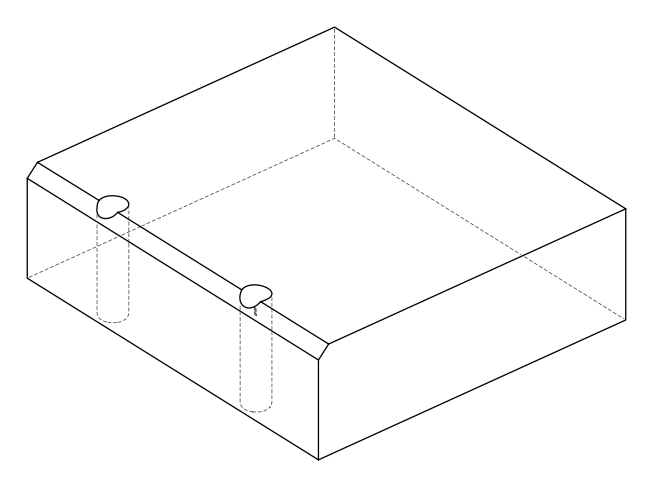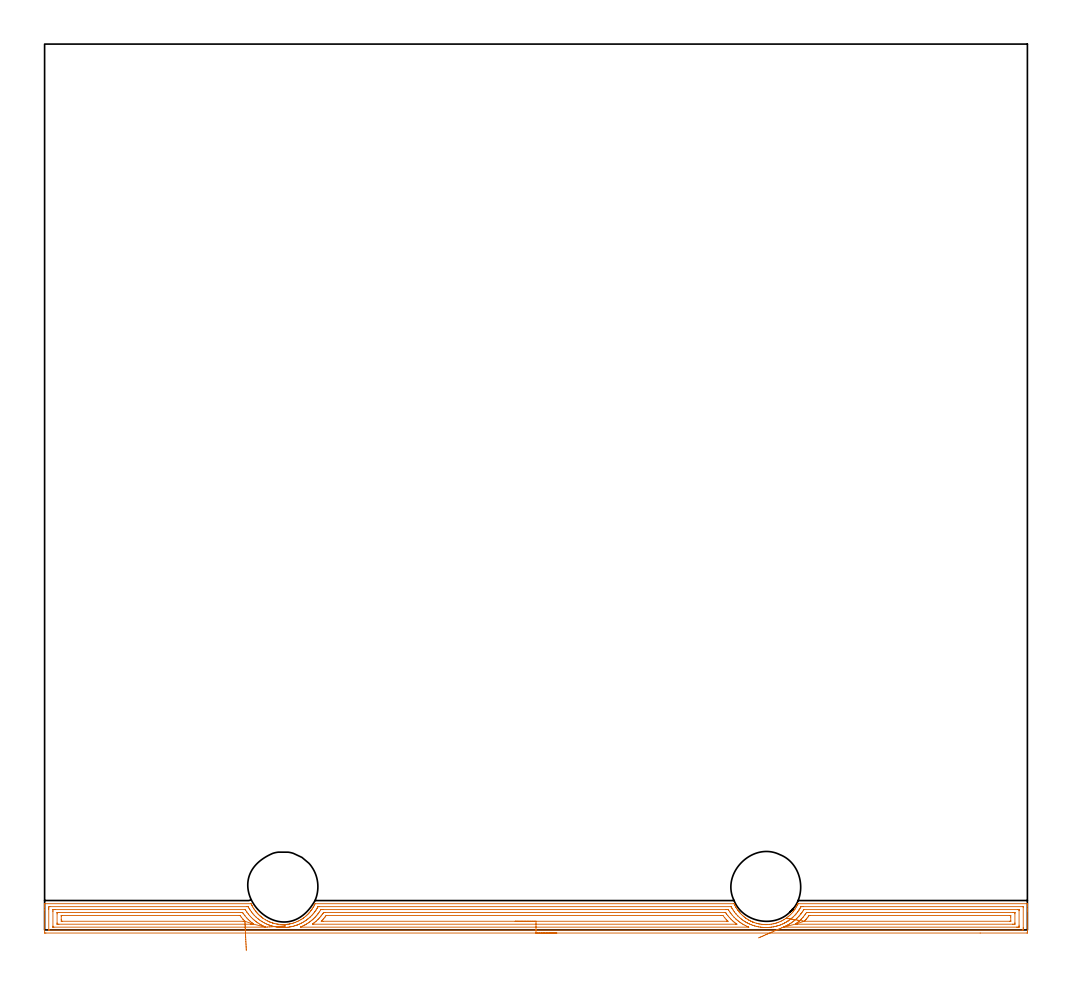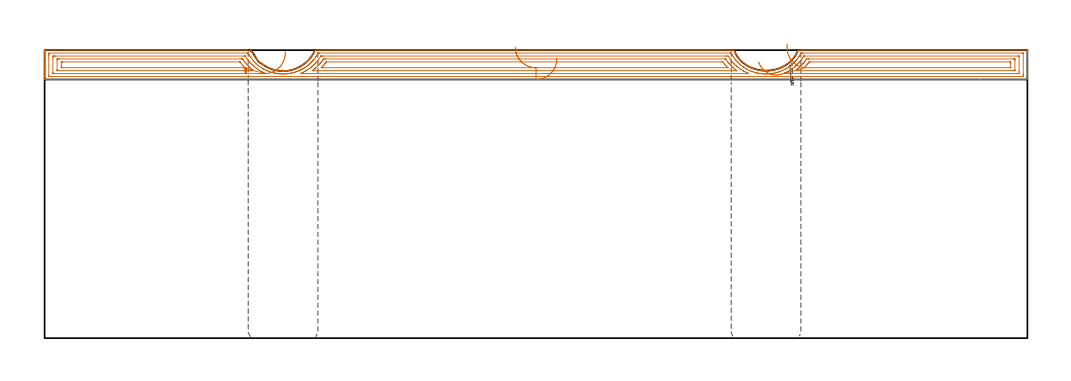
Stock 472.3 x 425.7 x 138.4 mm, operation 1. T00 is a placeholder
(PLAN: 3 operations, 1 tool changes, 36.7 min)
(1 AREA_MILL | FG_CHAMFER_SURFACE | UGT0205_001 | 18.7 min | 46944 mm3)
(2 MILL_THROUGH_HOLE_FROM_SOLID_MATERIAL | STEP1HOLE | NXT0201_007 | Circular | 9.02 min | 120586 mm3)
(3 MILL_THROUGH_HOLE_FROM_SOLID_MATERIAL_1 | STEP1HOLE_1 | NXT0201_007 | Circular | 9.02 min | 120581 mm3)
(TOOL UGT0205_001 | Chamfer Mill 20 x 3 x 45 deg. | D20 FL50 Z2)
(TOOL NXT0201_007 | ENDMILL 25mm [R216.25-25050GCK54P 1620] | D25 R3 FL54 Z5)
(OP 1 AREA_MILL)
G17 G21 G94 G90
T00 M6
G54
G17 G0 G90 X246.15 Y-1.5 S1061 M3
G43 Z148.4 H0
Z134.3
G94 G1 X246.112 Z133.428 F250.
X245.998 Z132.564
X245.809 Z131.712
X245.547 Z130.88
X245.213 Z130.074
X244.81 Z129.3
X244.342 Z128.564
X243.81 Z127.872
X243.221 Z127.229
X242.578 Z126.64
X241.886 Z126.109
X241.15 Z125.64
X240.376 Z125.237
X239.57 Z124.903
X238.738 Z124.641
X237.886 Z124.452
X237.022 Z124.338
X236.15 Z124.3
X0.625
X0.176 Y-1.496 Z124.303
X0.01 Y-1.492 Z124.306
X0. Y-1.322 Z124.476
Y9.514 Z135.308
Y10.925 Z136.721
Y11.276 Z137.071
Y11.977 Z137.776
Y12.247 Z138.047
X0.004 Y12.599 Z138.389
X0.006 Z138.39
X0.178 Y12.6 Z138.4
X98.947
X99.241 Y12.595 Z138.391
X99.334 Y12.411 Z138.21
X99.593 Y11.872 Z137.666
X99.671 Y11.716 Z137.51
X99.741 Y11.577 Z137.374
X99.763 Y11.534 Z137.333
X99.84 Y11.388 Z137.188
X99.895 Y11.286 Z137.083
X100.061 Y10.993 Z136.792
X100.599 Y10.117 Z135.917
X100.789 Y9.829 Z135.628
X101.23 Y9.22 Z135.018
X101.455 Y8.927 Z134.723
X101.688 Y8.633 Z134.43
X101.789 Y8.514 Z134.313
X101.917 Y8.365 Z134.164
X101.926 Y8.355 Z134.154
X102.073 Y8.193 Z133.989
X102.243 Y8.001 Z133.8
X102.576 Y7.643 Z133.442
X102.728 Y7.489 Z133.288
X103.095 Y7.135 Z132.934
X103.469 Y6.788 Z132.587
X103.669 Y6.612 Z132.412
X103.71 Y6.578 Z132.378
X104.012 Y6.328 Z132.127
X104.068 Y6.284 Z132.081
X104.155 Y6.213 Z132.013
X104.31 Y6.09 Z131.89
X104.363 Y6.049 Z131.847
X104.441 Y5.99 Z131.787
X104.607 Y5.866 Z131.661
X104.778 Y5.737 Z131.535
X105.015 Y5.567 Z131.366
X105.256 Y5.405 Z131.203
X106.116 Y4.861 Z130.658
X107.043 Y4.362 Z130.161
X107.438 Y4.173 Z129.969
X107.763 Y4.015 Z129.814
X107.828 Y3.984 Z129.782
X107.885 Y3.96 Z129.757
X107.937 Y3.937 Z129.735
X108.155 Y3.846 Z129.646
X108.382 Y3.753 Z129.553
X108.83 Y3.584 Z129.382
X109.536 Y3.348 Z129.145
X109.673 Y3.303 Z129.098
X109.724 Y3.286 Z129.081
X110.319 Y3.108 Z128.906
X110.541 Y3.054 Z128.854
X110.617 Y3.036 Z128.836
X111.51 Y2.849 Z128.644
X111.955 Y2.777 Z128.575
X112.061 Y2.761 Z128.558
X112.404 Y2.708 Z128.5
X113.297 Y2.613 Z128.406
X113.675 Y2.593 Z128.387
X114.142 Y2.57 Z128.361
X114.191 Y2.567 Z128.358
X114.586 Y2.568 Z128.353
X114.718 Y2.57 Z128.354
X114.952 Y2.569 Z128.36
X114.954
X115.036 Y2.57
X115.084 Y2.569 Z128.361
X115.472 Y2.59 Z128.384
X115.929 Y2.616 Z128.408
X115.978 Y2.618 Z128.411
X116.316 Y2.656 Z128.449
X116.823 Y2.713 Z128.505
X116.871 Y2.718 Z128.512
X117.182 Y2.767 Z128.564
X117.717 Y2.854 Z128.65
X117.765 Y2.862 Z128.658
X118.251 Y2.965 Z128.765
X118.658 Y3.054 Z128.853
X118.882 Y3.108 Z128.906
X119.552 Y3.311 Z129.106
X120.082 Y3.49 Z129.288
X120.445 Y3.615 Z129.412
X121.354 Y3.976 Z129.775
X121.373 Y3.984 Z129.783
X121.739 Y4.164 Z129.959
X122.232 Y4.401 Z130.201
X123.126 Y4.884 Z130.682
X123.575 Y5.164 Z130.962
X123.941 Y5.403 Z131.202
X124.019 Y5.454 Z131.253
X124.363 Y5.697 Z131.495
X124.42 Y5.736 Z131.535
X124.913 Y6.108 Z131.907
X125.529 Y6.612 Z132.412
X125.806 Y6.856 Z132.655
X126.059 Y7.098 Z132.896
X126.469 Y7.489 Z133.287
X126.7 Y7.721 Z133.52
X126.953 Y8.003 Z133.802
X127.123 Y8.193 Z133.988
X127.251 Y8.334 Z134.133
X127.279 Y8.365 Z134.164
X127.593 Y8.735 Z134.533
X127.983 Y9.241 Z135.04
X127.996 Y9.26 Z135.058
X128.486 Y9.938 Z135.737
X128.603 Y10.117 Z135.916
X129.039 Y10.832 Z136.632
X129.137 Y10.993 Z136.792
X129.268 Y11.225 Z137.023
X129.296 Y11.276 Z137.073
X129.337 Y11.347 Z137.146
X129.38 Y11.423 Z137.222
X129.604 Y11.87 Z137.668
X129.741 Y12.157 Z137.954
X129.784 Y12.246 Z138.046
X129.872 Y12.426 Z138.224
X129.96 Y12.596 Z138.39
X130.231 Y12.6 Z138.4
X331.343
X331.346 Y12.598 Z138.398
X331.351 Y12.595 Z138.394
X331.556 Y12.157 Z137.955
X331.641 Y11.979 Z137.777
X331.694 Y11.87 Z137.668
X331.773 Y11.716 Z137.512
X331.939 Y11.394 Z137.193
X332.004 Y11.276 Z137.072
X332.047 Y11.196 Z136.995
X332.157 Y10.993 Z136.793
X332.198 Y10.921 Z136.72
X332.703 Y10.117 Z135.916
X333.092 Y9.536 Z135.336
X333.312 Y9.24 Z135.04
X333.34 Y9.204 Z135.004
X333.644 Y8.818 Z134.616
X333.727 Y8.717 Z134.516
X333.797 Y8.633 Z134.429
X333.902 Y8.504 Z134.303
X334.016 Y8.365 Z134.164
X334.025 Y8.355 Z134.155
X334.177 Y8.193 Z133.989
X334.323 Y8.035 Z133.832
X334.503 Y7.839 Z133.639
X334.828 Y7.488 Z133.288
X334.879 Y7.436 Z133.235
X335.319 Y7.019 Z132.819
X335.766 Y6.612 Z132.412
X336.216 Y6.245 Z132.043
X336.54 Y5.99 Z131.788
X336.666 Y5.893 Z131.689
X336.926 Y5.701 Z131.501
X336.976 Y5.666 Z131.466
X337.216 Y5.498 Z131.298
X337.559 Y5.269 Z131.069
X338.218 Y4.861 Z130.658
X338.298 Y4.816 Z130.612
X338.453 Y4.728 Z130.525
X338.941 Y4.474 Z130.27
X339.312 Y4.278 Z130.078
X339.346 Y4.261 Z130.06
X339.928 Y3.985 Z129.782
X340.204 Y3.865 Z129.664
X340.24 Y3.85 Z129.647
X340.282 Y3.834 Z129.63
X340.477 Y3.756 Z129.553
X340.685 Y3.673 Z129.471
X341.133 Y3.51 Z129.31
X342.027 Y3.222 Z129.021
X342.419 Y3.108 Z128.906
X342.92 Y2.986 Z128.786
X343.082 Y2.951 Z128.751
X343.366 Y2.891 Z128.689
X343.814 Y2.811 Z128.606
X344.707 Y2.679 Z128.474
X344.751 Y2.675 Z128.47
X345.19 Y2.633 Z128.43
X345.6 Y2.596 Z128.389
X346.047 Y2.568 Z128.364
X346.382 Y2.555 Z128.352
X346.393
X346.538 Y2.554 Z128.351
X346.73 Y2.556 Z128.353
X346.935 Y2.558 Z128.352
X347.052 Z128.356
X347.177 Y2.563 Z128.36
X347.387 Y2.571 Z128.367
X348.281 Y2.636 Z128.432
X349.174 Y2.745 Z128.542
X350.068 Y2.904 Z128.702
X350.561 Y3.016 Z128.809
X350.658 Y3.036 Z128.833
X350.745 Y3.054 Z128.853
X350.865 Y3.081 Z128.881
X350.983 Y3.107 Z128.907
X351.455 Y3.245 Z129.043
X351.855 Y3.372 Z129.169
X352.449 Y3.585 Z129.383
X352.748 Y3.693 Z129.488
X353.472 Y3.984 Z129.783
X353.642 Y4.059 Z129.859
X354.09 Y4.276 Z130.073
X354.556 Y4.513 Z130.313
X355.182 Y4.86 Z130.658
X355.429 Y5.011 Z130.808
X356.322 Y5.595 Z131.394
X356.521 Y5.736 Z131.535
X357.234 Y6.284 Z132.083
X357.629 Y6.612 Z132.411
X358.109 Y7.042 Z132.841
X358.568 Y7.489 Z133.287
X359.003 Y7.939 Z133.739
X359.378 Y8.365 Z134.163
X359.648 Y8.69 Z134.488
X359.853 Y8.937 Z134.737
X359.896 Y8.988 Z134.788
X360.085 Y9.241 Z135.04
X360.542 Y9.888 Z135.687
X360.704 Y10.117 Z135.916
X360.79 Y10.247 Z136.047
X360.932 Y10.485 Z136.285
X361.235 Y10.994 Z136.792
X361.556 Y11.585 Z137.384
X361.627 Y11.716 Z137.512
X361.683 Y11.819 Z137.616
X361.939 Y12.36 Z138.158
X362.02 Y12.526 Z138.321
X362.06 Y12.597 Z138.389
X362.181 Y12.6 Z138.4
X472.122
X472.295 Y12.599 Z138.39
X472.296 Z138.389
X472.3 Y12.247 Z138.047
Y11.977 Z137.777
Y11.276 Z137.071
Y10.044 Z135.841
Y9.514 Z135.308
Y8.898 Z134.694
Y-1.057 Z124.741
X472.297 Y-1.324 Z124.473
X472.29 Y-1.492 Z124.306
X472.12 Y-1.499 Z124.299
X449.595 Y-1.5 Z124.3
X236.15
Y-0.086 Z125.714
X2.32 Y-0.085 Z125.715
X2.037 Y-0.08 Z125.72
X2.01 Y-0.079 Z125.721
X2.006 Y-0.057 Z125.743
X2.002 Y-0.023 Z125.777
X2.001 Y0.01 Z125.81
X2. Y0.231 Z126.031
Y9.92 Z135.72
X2.002 Y10.395 Z136.195
X2.006 Y10.795 Z136.595
X2.021 Y11.179 Z136.979
X2.412 Y11.184 Z136.984
X2.504 Y11.185 Z136.985
X97.25 Y11.186 Z136.986
X97.651 Y11.183 Z136.983
X97.751 Y11.181 Z136.981
X97.795 Y11.179 Z136.979
X97.88 Y11.037 Z136.837
X98.053 Y10.736 Z136.536
X98.256 Y10.395 Z136.195
X98.548 Y9.907 Z135.707
X98.797 Y9.514 Z135.314
X98.947 Y9.284 Z135.084
X99.418 Y8.633 Z134.433
X99.84 Y8.081 Z133.881
X100.115 Y7.752 Z133.552
X100.734 Y7.056 Z132.856
X100.911 Y6.871 Z132.671
X101.628 Y6.171 Z131.971
X101.826 Y5.99 Z131.79
X102.522 Y5.394 Z131.194
X102.879 Y5.11 Z130.91
X103.416 Y4.709 Z130.509
X104.123 Y4.229 Z130.029
X104.31 Y4.107 Z129.907
X104.657 Y3.887 Z129.687
X105.203 Y3.576 Z129.376
X105.294 Y3.527 Z129.327
X105.632 Y3.348 Z129.148
X106.097 Y3.113 Z128.913
X106.571 Y2.88 Z128.68
X106.991 Y2.697 Z128.497
X107.552 Y2.467 Z128.267
X107.885 Y2.342 Z128.142
X108.085 Y2.27 Z128.07
X108.779 Y2.04 Z127.84
X108.977 Y1.978 Z127.778
X109.563 Y1.801 Z127.601
X109.673 Y1.772 Z127.572
X109.756 Y1.751 Z127.551
X110.493 Y1.586 Z127.386
X110.566 Y1.57 Z127.37
X110.586 Y1.566 Z127.366
X111.076 Y1.473 Z127.273
X111.46 Y1.408 Z127.208
X111.676 Y1.373 Z127.173
X112.048 Y1.32 Z127.12
X112.354 Y1.285 Z127.085
X112.696 Y1.249 Z127.049
X113.248 Y1.201 Z127.001
X113.662 Y1.178 Z126.978
X114.142 Y1.156 Z126.956
X114.581 Y1.153 Z126.953
X115.036 Y1.158 Z126.958
X115.453 Y1.174 Z126.974
X115.929 Y1.201 Z127.001
X116.295 Y1.225 Z127.025
X116.823 Y1.283 Z127.083
X117.098 Y1.315 Z127.115
X117.717 Y1.405 Z127.205
X117.875 Y1.43 Z127.23
X118.214 Y1.489 Z127.289
X118.611 Y1.565 Z127.365
X118.629 Y1.568 Z127.368
X118.712 Y1.586 Z127.386
X119.423 Y1.748 Z127.548
X119.505 Y1.769 Z127.569
X120.051 Y1.929 Z127.729
X120.399 Y2.035 Z127.835
X120.727 Y2.143 Z127.943
X121.292 Y2.336 Z128.136
X121.39 Y2.371 Z128.171
X121.64 Y2.467 Z128.267
X122.094 Y2.649 Z128.449
X122.186 Y2.688 Z128.488
X122.646 Y2.895 Z128.695
X123.08 Y3.1 Z128.9
X123.247 Y3.183 Z128.983
X123.571 Y3.348 Z129.148
X123.888 Y3.517 Z129.317
X123.974 Y3.563 Z129.363
X124.404 Y3.805 Z129.605
X124.868 Y4.086 Z129.886
X124.956 Y4.142 Z129.942
X125.088 Y4.229 Z130.029
X125.487 Y4.5 Z130.3
X125.762 Y4.691 Z130.491
X126.005 Y4.87 Z130.67
X126.324 Y5.11 Z130.91
X126.508 Y5.254 Z131.054
X126.655 Y5.373 Z131.173
X126.993 Y5.657 Z131.457
X127.381 Y5.99 Z131.79
X127.469 Y6.069 Z131.869
X127.549 Y6.144 Z131.944
X127.921 Y6.505 Z132.305
X128.296 Y6.871 Z132.671
X128.368 Y6.945 Z132.745
X128.443 Y7.025 Z132.825
X128.788 Y7.412 Z133.212
X129.088 Y7.752 Z133.552
X129.202 Y7.885 Z133.685
X129.337 Y8.046 Z133.846
X129.594 Y8.38 Z134.18
X129.784 Y8.633 Z134.433
X129.972 Y8.888 Z134.688
X130.231 Y9.246 Z135.046
X130.339 Y9.407 Z135.207
X130.407 Y9.514 Z135.314
X130.679 Y9.953 Z135.753
X130.947 Y10.395 Z136.195
X131.013 Y10.505 Z136.305
X131.125 Y10.701 Z136.501
X131.328 Y11.076 Z136.876
X131.363 Y11.136 Z136.936
X131.385 Y11.169 Z136.969
X131.397 Y11.179 Z136.979
X131.417 Y11.18 Z136.98
X131.617 Y11.184 Z136.984
X132.018 Y11.186 Z136.986
X132.11
X329.556 Y11.185 Z136.985
X329.648
X329.816 Y11.181 Z136.981
X329.894 Y11.179 Z136.979
X329.957 Y11.088 Z136.888
X330.021 Y10.974 Z136.774
X330.213 Y10.628 Z136.428
X330.348 Y10.395 Z136.195
X330.449 Y10.224 Z136.024
X330.904 Y9.514 Z135.314
X331.343 Y8.858 Z134.658
X331.514 Y8.633 Z134.433
X332.074 Y7.913 Z133.713
X332.207 Y7.752 Z133.552
X332.237 Y7.717 Z133.517
X333.01 Y6.871 Z132.671
X333.068 Y6.809 Z132.609
X333.131 Y6.744 Z132.544
X333.923 Y5.99 Z131.79
X334.025 Y5.897 Z131.697
X334.721 Y5.305 Z131.105
X334.971 Y5.11 Z130.91
X335.453 Y4.753 Z130.553
X335.812 Y4.494 Z130.294
X335.913 Y4.426 Z130.226
X336.215 Y4.229 Z130.029
X336.706 Y3.922 Z129.722
X336.944 Y3.778 Z129.578
X337.456 Y3.49 Z129.29
X337.619 Y3.404 Z129.204
X337.729 Y3.348 Z129.148
X338.494 Y2.97 Z128.77
X338.838 Y2.806 Z128.606
X339.388 Y2.573 Z128.373
X339.646 Y2.467 Z128.267
X340.282 Y2.238 Z128.038
X340.636 Y2.118 Z127.918
X341.175 Y1.947 Z127.747
X341.335 Y1.901 Z127.701
X342.004 Y1.715 Z127.515
X342.069 Y1.698 Z127.498
X342.12 Y1.686 Z127.486
X342.562 Y1.586 Z127.386
X342.963 Y1.506 Z127.306
X343.064 Y1.487 Z127.287
X343.857 Y1.363 Z127.163
X344.122 Y1.325 Z127.125
X344.751 Y1.253 Z127.053
X345.125 Y1.218 Z127.018
X345.645 Y1.178 Z126.978
X346.082 Y1.155 Z126.955
X346.538 Y1.145 Z126.945
X346.983 Y1.148 Z126.948
X347.432 Y1.162 Z126.962
X347.837 Y1.187 Z126.987
X348.326 Y1.223 Z127.023
X348.664 Y1.253 Z127.053
X349.22 Y1.32 Z127.12
X349.459 Y1.35 Z127.15
X350.114 Y1.456 Z127.256
X350.226 Y1.475 Z127.275
X350.809 Y1.586 Z127.386
X351.033 Y1.635 Z127.435
X351.784 Y1.818 Z127.618
X351.901 Y1.851 Z127.651
X352.38 Y1.995 Z127.795
X352.795 Y2.13 Z127.93
X353.049 Y2.217 Z128.017
X353.689 Y2.443 Z128.243
X353.706 Y2.45 Z128.25
X353.749 Y2.467 Z128.267
X354.583 Y2.815 Z128.615
X354.95 Y2.986 Z128.786
X355.477 Y3.24 Z129.04
X355.549 Y3.276 Z129.076
X355.686 Y3.348 Z129.148
X356.125 Y3.59 Z129.39
X356.371 Y3.729 Z129.529
X356.686 Y3.918 Z129.718
X357.179 Y4.229 Z130.029
X357.243 Y4.27 Z130.07
X357.264 Y4.284 Z130.084
X357.76 Y4.621 Z130.421
X358.158 Y4.909 Z130.709
X358.274 Y4.996 Z130.796
X358.422 Y5.11 Z130.91
X358.77 Y5.388 Z131.188
X359.052 Y5.617 Z131.417
X359.254 Y5.792 Z131.592
X359.478 Y5.99 Z131.79
X359.72 Y6.214 Z132.014
X359.946 Y6.429 Z132.229
X360.385 Y6.871 Z132.671
X360.606 Y7.102 Z132.902
X360.84 Y7.353 Z133.153
X361.027 Y7.568 Z133.368
X361.184 Y7.752 Z133.552
X361.431 Y8.051 Z133.851
X361.734 Y8.423 Z134.223
X361.824 Y8.544 Z134.344
X361.889 Y8.633 Z134.433
X362.192 Y9.062 Z134.862
X362.51 Y9.514 Z135.314
X362.557 Y9.584 Z135.384
X362.627 Y9.692 Z135.492
X362.891 Y10.135 Z135.935
X363.042 Y10.395 Z136.195
X363.214 Y10.697 Z136.497
X363.295 Y10.841 Z136.641
X363.374 Y10.983 Z136.783
X363.438 Y11.093 Z136.893
X363.481 Y11.163 Z136.963
X363.501 Y11.179 Z136.979
X363.521 Y11.181 Z136.981
X363.615 Y11.184 Z136.984
X364.415 Y11.186 Z136.986
X364.507
X469.98 Y11.185 Z136.985
X470.263 Y11.18 Z136.98
X470.29 Y11.179 Z136.979
X470.294 Y11.157 Z136.957
X470.298 Y11.123 Z136.923
X470.299 Y11.09 Z136.89
X470.3 Y10.869 Z136.669
Y1.18 Z126.98
X470.298 Y0.705 Z126.505
X470.294 Y0.305 Z126.105
X470.279 Y-0.079 Z125.721
X469.888 Y-0.084 Z125.716
X469.796 Y-0.085 Z125.715
X236.15 Y-0.086 Z125.714
Y1.329 Z127.129
X123.139
X123.08
X122.994 Y1.332 Z127.132
X122.905 Y1.336 Z127.136
X122.97 Y1.368 Z127.168
X123.012 Y1.387 Z127.187
X123.473 Y1.586 Z127.386
X123.815 Y1.743 Z127.543
X123.974 Y1.819 Z127.619
X124.411 Y2.036 Z127.836
X124.868 Y2.268 Z128.068
X124.999 Y2.337 Z128.137
X125.239 Y2.467 Z128.267
X125.572 Y2.654 Z128.454
X125.762 Y2.764 Z128.564
X126.124 Y2.99 Z128.79
X126.686 Y3.348 Z129.148
X127.188 Y3.704 Z129.504
X127.549 Y3.964 Z129.764
X127.701 Y4.079 Z129.879
X127.894 Y4.229 Z130.029
X128.196 Y4.472 Z130.272
X128.443 Y4.674 Z130.474
X128.679 Y4.877 Z130.677
X128.943 Y5.11 Z130.91
X129.147 Y5.297 Z131.097
X129.337 Y5.476 Z131.276
X129.6 Y5.732 Z131.532
X129.861 Y5.99 Z131.79
X130.041 Y6.177 Z131.977
X130.231 Y6.378 Z132.178
X130.465 Y6.64 Z132.44
X130.668 Y6.871 Z132.671
X130.877 Y7.115 Z132.915
X131.125 Y7.41 Z133.21
X131.275 Y7.604 Z133.404
X131.387 Y7.752 Z133.552
X131.654 Y8.112 Z133.912
X132.035 Y8.633 Z134.433
X132.714 Y9.71 Z135.51
X132.74 Y9.746 Z135.546
X132.755 Y9.764 Z135.564
X132.782 Y9.766 Z135.566
X132.912 Y9.769 Z135.569
X133.545 Y9.771 Z135.571
X133.806
X327.507
X327.768
X328.405 Y9.767 Z135.567
X328.525 Y9.764 Z135.564
X328.662 Y9.58 Z135.38
X328.704 Y9.514 Z135.314
X328.776 Y9.402 Z135.202
X329.283 Y8.633 Z134.433
X329.556 Y8.229 Z134.029
X329.921 Y7.752 Z133.552
X330.449 Y7.085 Z132.885
X330.636 Y6.871 Z132.671
X331.343 Y6.092 Z131.892
X331.443 Y5.99 Z131.79
X332.237 Y5.221 Z131.021
X332.36 Y5.11 Z130.91
X332.771 Y4.755 Z130.555
X333.131 Y4.452 Z130.252
X333.412 Y4.229 Z130.029
X334.025 Y3.763 Z129.563
X334.623 Y3.348 Z129.148
X334.919 Y3.153 Z128.953
X335.474 Y2.8 Z128.6
X335.812 Y2.606 Z128.406
X336.065 Y2.467 Z128.267
X336.706 Y2.133 Z127.933
X337.41 Y1.774 Z127.574
X337.6 Y1.684 Z127.484
X337.813 Y1.586 Z127.386
X338.094 Y1.464 Z127.264
X338.356 Y1.349 Z127.149
X338.396 Y1.331 Z127.131
X338.361 Y1.329 Z127.129
X338.297
X236.15
Y2.743 Z128.543
X129.337
X129.055 Y2.745 Z128.545
X128.853 Y2.749 Z128.549
X128.698 Y2.754 Z128.554
X128.817 Y2.848 Z128.648
X128.891 Y2.906 Z128.706
X129.395 Y3.291 Z129.091
X129.465 Y3.348 Z129.148
X129.882 Y3.691 Z129.491
X130.231 Y3.982 Z129.782
X130.363 Y4.098 Z129.898
X130.508 Y4.229 Z130.029
X131.125 Y4.808 Z130.608
X131.278 Y4.958 Z130.758
X131.429 Y5.11 Z130.91
X131.717 Y5.407 Z131.207
X132.018 Y5.73 Z131.53
X132.142 Y5.868 Z131.668
X132.25 Y5.99 Z131.79
X132.552 Y6.345 Z132.145
X132.912 Y6.772 Z132.572
X132.956 Y6.828 Z132.628
X132.989 Y6.871 Z132.671
X133.335 Y7.335 Z133.135
X133.644 Y7.752 Z133.552
X133.712 Y7.845 Z133.645
X133.806 Y7.978 Z133.778
X133.997 Y8.261 Z134.061
X134.043 Y8.327 Z134.127
X134.06 Y8.348 Z134.148
X134.092 Y8.351 Z134.151
X134.7 Y8.356 Z134.156
X134.98 Y8.357 Z134.157
X326.874
X327.156 Y8.356 Z134.156
X327.225 Y8.352 Z134.152
X327.239 Y8.351 Z134.151
X327.26 Y8.329 Z134.129
X327.291 Y8.291 Z134.091
X327.319 Y8.251 Z134.051
X327.423 Y8.092 Z133.892
X327.654 Y7.752 Z133.552
X327.768 Y7.589 Z133.389
X328.326 Y6.871 Z132.671
X328.662 Y6.45 Z132.25
X329.062 Y5.99 Z131.79
X329.556 Y5.447 Z131.247
X329.879 Y5.11 Z130.91
X330.449 Y4.556 Z130.356
X330.799 Y4.229 Z130.029
X331.343 Y3.762 Z129.562
X331.845 Y3.348 Z129.148
X332.237 Y3.038 Z128.838
X332.42 Y2.897 Z128.697
X332.555 Y2.792 Z128.592
X332.595 Y2.759 Z128.559
X332.605 Y2.747 Z128.547
X332.602
X332.547 Y2.745 Z128.545
X332.237 Y2.743 Z128.543
X331.957
X236.15
Y4.157 Z129.957
X133.806
X132.982 Y4.16 Z129.96
X132.978 Y4.163 Z129.963
X132.964 Y4.178 Z129.978
X133.01 Y4.229 Z130.029
X133.393 Y4.636 Z130.436
X133.832 Y5.11 Z130.91
X134.229 Y5.574 Z131.374
X134.583 Y5.99 Z131.79
X134.635 Y6.054 Z131.854
X134.7 Y6.135 Z131.935
X135.019 Y6.557 Z132.357
X135.26 Y6.871 Z132.671
X135.311 Y6.935 Z132.735
X135.448 Y6.94 Z132.74
X135.522 Y6.942 Z132.742
X325.086 Y6.943 Z132.743
X325.913 Y6.938 Z132.738
X325.98 Y6.936 Z132.736
X326.727 Y5.99 Z131.79
X326.874 Y5.808 Z131.608
X327.486 Y5.11 Z130.91
X327.768 Y4.796 Z130.596
X328.303 Y4.229 Z130.029
X328.336 Y4.193 Z129.993
X328.352 Y4.173 Z129.973
X328.355 Y4.167 Z129.967
X328.348 Y4.164 Z129.964
X328.059 Y4.159 Z129.959
X327.914 Y4.157 Z129.957
X236.15
X235.278 Z129.995
X234.414 Z130.109
X233.562 Z130.298
X232.73 Z130.56
X231.924 Z130.894
X231.15 Z131.297
X230.414 Z131.765
X229.722 Z132.296
X229.079 Z132.886
X228.49 Z133.529
X227.958 Z134.221
X227.49 Z134.957
X227.087 Z135.731
X226.753 Z136.537
X226.491 Z137.369
X226.302 Z138.22
X226.188 Z139.085
X226.15 Z139.957
G0 Z148.4
X343.092 Y-3.837
Z132.728
G1 X343.42 Y-3.694 Z131.932
X343.811 Y-3.524 Z131.171
X344.261 Y-3.329 Z130.449
X344.767 Y-3.109 Z129.774
X345.325 Y-2.867 Z129.148
X345.931 Y-2.604 Z128.579
X346.58 Y-2.322 Z128.069
X347.267 Y-2.023 Z127.622
X347.988 Y-1.71 Z127.243
X348.736 Y-1.385 Z126.933
X349.506 Y-1.051 Z126.696
X350.292 Y-0.709 Z126.533
X351.088 Y-0.363 Z126.445
X351.888 Y-0.016 Z126.433
X352.686 Y0.331 Z126.498
X353.476 Y0.674 Z126.637
X354.252 Y1.011 Z126.852
X355.007 Y1.339 Z127.139
X355.138 Y1.396 Z127.196
X355.296 Y1.463 Z127.263
X355.511 Y1.553 Z127.353
X355.588 Y1.586 Z127.386
X356.117 Y1.836 Z127.636
X356.371 Y1.959 Z127.759
X356.71 Y2.132 Z127.932
X357.264 Y2.421 Z128.221
X357.294 Y2.438 Z128.238
X357.347 Y2.467 Z128.267
X357.855 Y2.766 Z128.566
X358.158 Y2.951 Z128.751
X358.403 Y3.106 Z128.906
X358.775 Y3.348 Z129.148
X358.94 Y3.458 Z129.258
X359.052 Y3.535 Z129.335
X359.457 Y3.83 Z129.63
X359.946 Y4.191 Z129.991
X359.968 Y4.207 Z130.007
X359.995 Y4.229 Z130.029
X360.456 Y4.607 Z130.407
X360.84 Y4.927 Z130.727
X360.938 Y5.013 Z130.813
X361.044 Y5.11 Z130.91
X361.397 Y5.441 Z131.241
X361.734 Y5.764 Z131.564
X361.848 Y5.878 Z131.678
X361.958 Y5.99 Z131.79
X362.281 Y6.332 Z132.132
X362.627 Y6.706 Z132.506
X362.706 Y6.794 Z132.594
X362.771 Y6.871 Z132.671
X363.108 Y7.279 Z133.079
X363.496 Y7.752 Z133.552
X363.507 Y7.766 Z133.566
X363.521 Y7.785 Z133.585
X363.877 Y8.283 Z134.083
X364.124 Y8.633 Z134.433
X364.243 Y8.803 Z134.603
X364.415 Y9.059 Z134.859
X364.695 Y9.514 Z135.314
X364.841 Y9.745 Z135.545
X364.853 Y9.763 Z135.563
X364.892 Y9.766 Z135.566
X364.961 Y9.77 Z135.57
X365.048 Y9.771 Z135.571
X467.839
X468.1 Y9.77 Z135.57
X468.187 Y9.769 Z135.569
X468.255 Y9.765 Z135.565
X468.29 Y9.761 Z135.561
X468.292 Y9.711 Z135.511
X468.297 Y9.514 Z135.314
X468.3 Y9.317 Z135.117
Y2.27 Z128.07
X468.297 Y1.586 Z127.386
X468.294 Y1.395 Z127.195
X468.286 Y1.335 Z127.135
X468.23 Y1.333 Z127.133
X468.1 Y1.331 Z127.131
X467.467 Y1.329 Z127.129
X467.206
X355.477
X355.314 Y1.331 Z127.131
X355.007 Y1.339 Z127.139
X360.831 Y2.782 Z128.582
X360.84 Y2.792 Z128.592
X361.156 Y3.036 Z128.836
X361.561 Y3.348 Z129.148
X361.657 Y3.423 Z129.223
X361.734 Y3.485 Z129.285
X362.14 Y3.828 Z129.628
X362.612 Y4.229 Z130.029
X362.627 Y4.242 Z130.042
X362.825 Y4.423 Z130.223
X363.521 Y5.1 Z130.9
X363.526 Y5.105 Z130.905
X363.958 Y5.56 Z131.36
X364.354 Y5.99 Z131.79
X364.383 Y6.022 Z131.822
X364.415 Y6.059 Z131.859
X364.786 Y6.506 Z132.306
X365.086 Y6.871 Z132.671
X365.184 Y6.994 Z132.794
X365.309 Y7.155 Z132.955
X365.561 Y7.504 Z133.304
X365.739 Y7.752 Z133.552
X366.082 Y8.236 Z134.036
X366.138 Y8.31 Z134.11
X366.171 Y8.35 Z134.15
X366.203 Y8.352 Z134.152
X366.485 Y8.355 Z134.155
X367.097 Y8.357 Z134.157
X367.377
X465.418
X465.699 Y8.356 Z134.156
X466.161 Y8.352 Z134.152
X466.26 Y8.35 Z134.15
X466.29 Y8.341 Z134.141
X466.293 Y8.293 Z134.093
X466.296 Y8.187 Z133.987
X466.3 Y7.764 Z133.564
Y3.36 Z129.16
X466.296 Y2.913 Z128.713
X466.293 Y2.805 Z128.605
X466.29 Y2.756 Z128.556
X466.236 Y2.75 Z128.55
X466.029 Y2.747 Z128.547
X465.418 Y2.743 Z128.543
X465.138
X361.734
X361.453 Y2.744 Z128.544
X361.144 Y2.746 Z128.546
X360.84 Y2.75 Z128.55
X360.831 Y2.782 Z128.582
X365.049 Y4.171 Z129.971
X365.067 Y4.192 Z129.992
X365.1 Y4.229 Z130.029
X365.309 Y4.443 Z130.243
X365.634 Y4.789 Z130.589
X365.931 Y5.11 Z130.91
X366.058 Y5.252 Z131.052
X366.203 Y5.419 Z131.219
X366.465 Y5.732 Z131.532
X366.677 Y5.99 Z131.79
X366.862 Y6.222 Z132.022
X367.097 Y6.52 Z132.32
X367.247 Y6.723 Z132.523
X367.361 Y6.871 Z132.671
X367.414 Y6.936 Z132.736
X367.699 Y6.941 Z132.741
X367.845 Y6.943 Z132.743
X463.703
X463.849 Y6.942 Z132.742
X464.14 Y6.937 Z132.737
X464.291 Y6.933 Z132.733
X464.294 Y6.915 Z132.715
X464.297 Y6.871 Z132.671
X464.3 Y6.212 Z132.012
Y4.45 Z130.25
X464.299 Y4.229 Z130.029
X464.297 Y4.188 Z129.988
X464.293 Y4.169 Z129.969
X464.291 Y4.164 Z129.964
X464.213 Y4.161 Z129.961
X463.922 Y4.158 Z129.958
X463.776 Y4.157 Z129.957
X365.309
X365.236 Y4.159 Z129.959
X365.092 Y4.164 Z129.964
X365.049 Y4.171 Z129.971
X364.206 Y4.309 Z130.147
X363.381 Y4.443 Z130.397
X362.581 Y4.574 Z130.719
X361.811 Y4.7 Z131.111
X361.079 Y4.819 Z131.569
X360.388 Y4.932 Z132.089
X359.745 Y5.037 Z132.669
X359.154 Y5.134 Z133.304
X358.62 Y5.221 Z133.988
X358.146 Y5.298 Z134.717
X357.738 Y5.365 Z135.485
X357.397 Y5.421 Z136.286
X357.126 Y5.465 Z137.114
X356.927 Y5.498 Z137.962
X356.802 Y5.518 Z138.826
X356.752 Y5.526 Z139.696
X356.777 Y5.522 Z140.569
X356.877 Y5.506 Z141.435
G0 Z148.4
X115.636 Y1.9
Z137.718
G1 X115.65 Y1.901 Z136.846
X115.589 Y1.897 Z135.976
X115.452 Y1.889 Z135.114
X115.241 Y1.876 Z134.268
X114.956 Y1.859 Z133.443
X114.602 Y1.837 Z132.646
X114.179 Y1.812 Z131.884
X113.691 Y1.782 Z131.161
X113.143 Y1.749 Z130.483
X112.537 Y1.713 Z129.856
X111.88 Y1.673 Z129.285
X111.175 Y1.63 Z128.772
X110.428 Y1.585 Z128.324
X109.645 Y1.538 Z127.942
X108.832 Y1.489 Z127.63
X107.994 Y1.438 Z127.39
X107.139 Y1.386 Z127.224
X106.273 Y1.334 Z127.134
X106.159 Y1.329 Z127.129
X4.461
X4.2 Y1.33 Z127.13
X4.113 Y1.331 Z127.131
X4.045 Y1.335 Z127.135
X4.01 Y1.339 Z127.139
X4.008 Y1.389 Z127.189
X4.003 Y1.586 Z127.386
X4. Y1.783 Z127.583
Y8.83 Z134.63
X4.003 Y9.514 Z135.314
X4.006 Y9.705 Z135.505
X4.014 Y9.765 Z135.565
X4.07 Y9.767 Z135.567
X4.2 Y9.769 Z135.569
X4.833 Y9.771 Z135.571
X5.094
X96.004
X96.265 Y9.77 Z135.57
X96.352 Y9.768 Z135.568
X96.419 Y9.765 Z135.565
X96.451 Y9.753 Z135.553
X96.472 Y9.722 Z135.522
X96.607 Y9.514 Z135.314
X97.159 Y8.642 Z134.442
X97.18 Y8.612 Z134.412
X97.819 Y7.752 Z133.552
X98.053 Y7.446 Z133.246
X98.537 Y6.871 Z132.671
X98.947 Y6.412 Z132.212
X99.344 Y5.99 Z131.79
X99.84 Y5.505 Z131.305
X100.261 Y5.11 Z130.91
X100.734 Y4.704 Z130.504
X101.311 Y4.229 Z130.029
X101.628 Y3.985 Z129.785
X101.999 Y3.711 Z129.511
X102.522 Y3.348 Z129.148
X103.416 Y2.784 Z128.584
X103.971 Y2.467 Z128.267
X104.31 Y2.283 Z128.083
X104.711 Y2.071 Z127.871
X105.203 Y1.833 Z127.633
X105.726 Y1.586 Z127.386
X106.097 Y1.42 Z127.22
X106.219 Y1.364 Z127.164
X106.273 Y1.334 Z127.134
X100.447 Y2.75 Z128.55
X100.273 Y2.747 Z128.547
X99.84 Y2.744 Z128.544
X99.56 Y2.743 Z128.543
X98.947
X6.882
X6.601 Y2.744 Z128.544
X6.139 Y2.748 Z128.548
X6.039 Y2.75 Z128.55
X6.01 Y2.759 Z128.559
X6.007 Y2.807 Z128.607
X6.004 Y2.913 Z128.713
X6. Y3.336 Z129.136
Y7.74 Z133.54
X6.004 Y8.187 Z133.987
X6.007 Y8.295 Z134.095
X6.01 Y8.344 Z134.144
X6.064 Y8.35 Z134.15
X6.272 Y8.353 Z134.153
X6.882 Y8.357 Z134.157
X7.162
X94.477
X94.759 Y8.356 Z134.156
X95.064 Y8.352 Z134.152
X95.135 Y8.35 Z134.15
X95.259 Y8.172 Z133.972
X95.371 Y8.011 Z133.811
X95.559 Y7.752 Z133.552
X96.034 Y7.099 Z132.899
X96.21 Y6.871 Z132.671
X96.265 Y6.801 Z132.601
X96.958 Y5.99 Z131.79
X97.159 Y5.763 Z131.563
X97.777 Y5.11 Z130.91
X98.053 Y4.835 Z130.635
X98.366 Y4.537 Z130.337
X98.697 Y4.229 Z130.029
X98.947 Y4.01 Z129.81
X99.736 Y3.348 Z129.148
X99.84 Y3.264 Z129.064
X100.229 Y2.965 Z128.765
X100.347 Y2.867 Z128.667
X100.447 Y2.75 Z128.55
X96.265 Y4.158 Z129.958
X95.444 Y4.157 Z129.957
X8.596
X8.451 Y4.159 Z129.959
X8.159 Y4.164 Z129.964
X8.009 Y4.167 Z129.967
X8.006 Y4.185 Z129.985
X8.004 Y4.229 Z130.029
X8. Y4.888 Z130.688
Y5.11 Z130.91
Y6.65 Z132.45
X8.001 Y6.871 Z132.671
X8.004 Y6.912 Z132.712
X8.008 Y6.931 Z132.731
X8.01 Y6.936 Z132.736
X8.087 Y6.938 Z132.738
X8.378 Y6.942 Z132.742
X8.524 Y6.943 Z132.743
X8.597
X93.583
X93.656 Y6.942 Z132.742
X93.802 Y6.939 Z132.739
X93.892 Y6.936 Z132.736
X93.91 Y6.915 Z132.715
X93.946 Y6.871 Z132.671
X94.477 Y6.17 Z131.97
X94.625 Y5.99 Z131.79
X95.35 Y5.131 Z130.931
X95.369 Y5.11 Z130.91
X96.265 Y4.162 Z129.962
Y4.158 Z129.958
X96.296 Y3.515 Z129.369
X96.328 Y2.824 Z128.839
X96.363 Y2.089 Z128.37
X96.399 Y1.315 Z127.968
X96.437 Y0.51 Z127.634
X96.477 Y-0.321 Z127.373
X96.517 Y-1.172 Z127.184
X96.558 Y-2.036 Z127.071
X96.599 Y-2.907 Z127.033
X96.64 Y-3.777 Z127.072
X96.681 Y-4.641 Z127.186
X96.721 Y-5.492 Z127.375
X96.76 Y-6.323 Z127.638
X96.798 Y-7.128 Z127.973
X96.835 Y-7.9 Z128.376
X96.869 Y-8.635 Z128.845
X96.902 Y-9.326 Z129.376
X96.932 Y-9.968 Z129.966
G0 Z148.4
M5
M2
